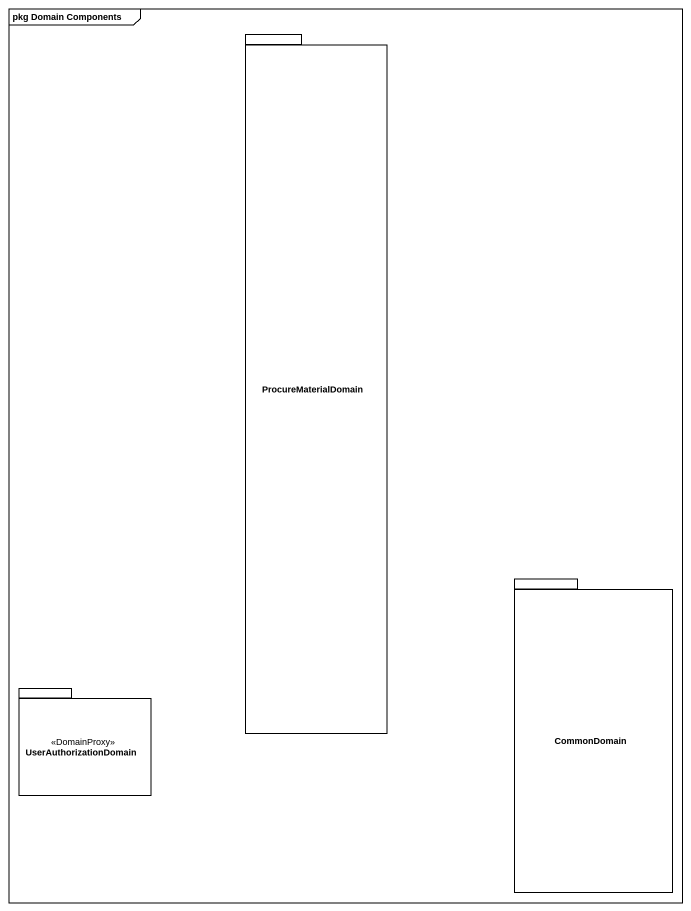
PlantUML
@startuml
mainframe pkg Domain Components
package ProcureMaterialDomain {
}
package CommonDomain {
}
package UserAuthorizationDomain <<DomainProxy>> {
}
@enduml
